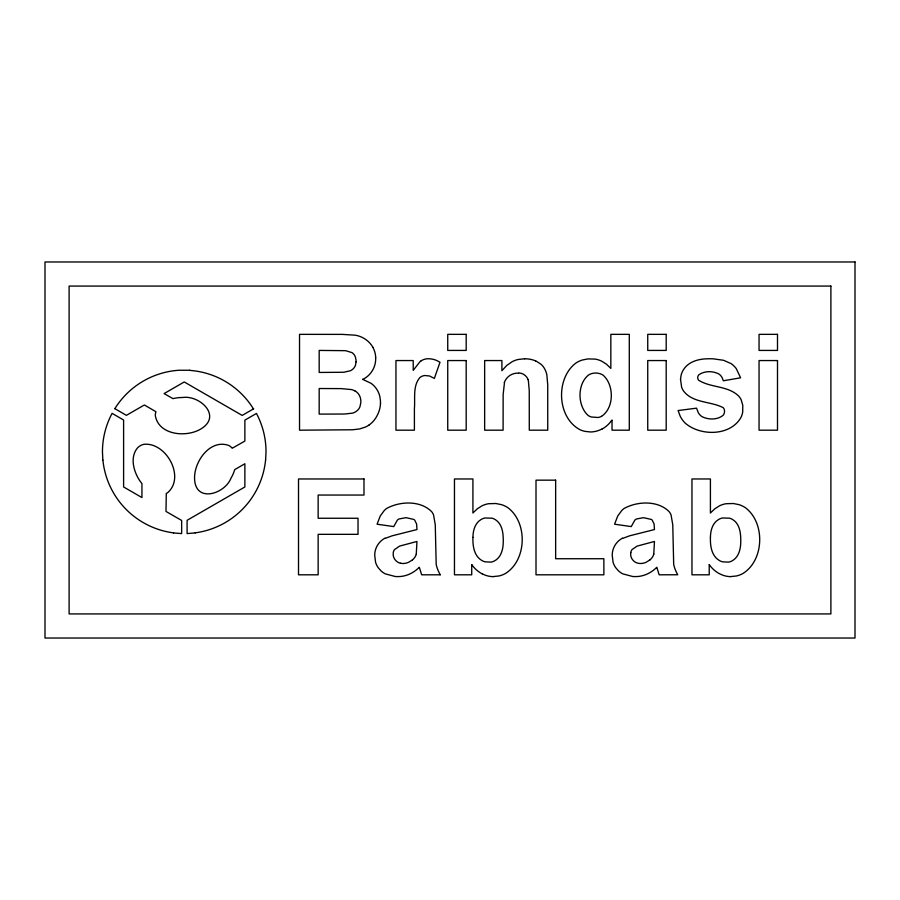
<?xml version="1.0" encoding="UTF-8"?>
<svg xmlns="http://www.w3.org/2000/svg" width="900" height="900" viewBox="0 0 900 900"><rect width="100%" height="100%" fill="white"/><g stroke="black" fill="none" stroke-linecap="round" stroke-linejoin="round"><path stroke-width="1.35" d="M265.613 460.058L266.017 451.868A81.619 81.619 0 0 0 256.455 413.449L244.868 420.142L244.868 441.079L232.222 448.245A12.634 12.634 0 0 0 228.994 445.534C210.037 438.491 193.624 462.004 194.591 479.239C195.727 503.235 224.82 493.988 231.007 478.159A39.172 39.172 0 0 0 234.72 469.62L244.868 463.748L244.868 486.968L187.099 520.312L187.099 533.587L195.21 532.901M630.776 552.566L630.697 554.94A9.146 9.146 0 0 0 632.475 559.586L632.768 559.957A10.766 10.766 0 0 0 633.769 561.015A9.135 9.135 0 0 0 637.931 563.22L639.923 563.479A13.894 13.894 0 0 0 646.245 562.207L649.957 559.901M416.272 554.119L416.959 541.474L399.566 546.109L394.504 549.608A7.312 7.312 0 0 0 393.266 552.566L393.199 554.94A9.146 9.146 0 0 0 394.976 559.586L395.269 559.957A10.766 10.766 0 0 0 396.27 561.015A9.135 9.135 0 0 0 400.433 563.22M653.771 554.119L654.457 541.474L637.065 546.109L632.002 549.608A7.312 7.312 0 0 0 630.776 552.566M504.484 382.624L503.145 394.515L503.1 430.189L484.65 430.189L484.65 360.551L501.907 360.551L501.907 370.699L506.711 365.479L512.089 361.744A25.459 25.459 0 0 1 518.051 359.505L524.599 358.762M610.954 421.47L612.023 420.03L612.023 430.189L629.291 430.189L629.291 334.35L610.841 334.35L610.841 368.392L606.454 364.185L601.673 361.17A23.816 23.816 0 0 0 595.159 359.1L587.891 358.909L582.165 360.067A25.369 25.369 0 0 0 575.775 363.139C555.592 378.495 556.875 417.105 579.69 429.548A24.188 24.188 0 0 0 584.955 431.37L590.636 431.978A24.806 24.806 0 0 0 602.111 428.906M412.459 559.901L408.746 562.219A13.894 13.894 0 0 1 402.424 563.501L400.433 563.22M253.721 408.746L242.179 415.418L184.241 381.96L164.093 393.593L172.969 398.632A39.476 39.476 0 0 1 182.498 397.507C199.305 394.864 221.895 415.406 201.724 428.434C187.324 437.918 158.726 435.544 155.306 415.62A12.487 12.487 0 0 1 155.947 411.705L144.349 404.989L126.416 415.339L114.817 408.645M601.582 416.317C614.34 407.835 614.273 384.772 603.034 375.131A12.701 12.701 0 0 0 599.58 373.567L597.285 373.129A15.694 15.694 0 0 0 594.855 373.061L592.56 373.376A12.836 12.836 0 0 0 588.409 375.109C577.091 384.322 577.451 405.743 588.026 415.384A12.6 12.6 0 0 0 591.21 416.981L598.072 417.499A12.251 12.251 0 0 0 601.582 416.317M385.166 538.391L392.141 535.815L416.959 529.56L416.61 524.07L414.787 520.267A5.4 5.4 0 0 0 413.809 519.424L406.012 517.669L398.993 518.974A7.92 7.92 0 0 0 397.946 519.637A7.549 7.549 0 0 0 397.316 520.189L393.75 526.59L377.077 524.205L380.261 515.97L384.21 510.593A21.375 21.375 0 0 1 386.595 508.478C399.825 501.154 420.221 500.243 431.572 511.571A14.119 14.119 0 0 1 433.001 513.731A11.329 11.329 0 0 1 433.564 514.98L435.262 524.722L436.185 564.266A23.31 23.31 0 0 0 436.556 565.988A37.373 37.373 0 0 0 440.246 574.762M622.665 538.391L629.64 535.815L654.457 529.56L654.12 524.07L652.298 520.267A5.4 5.4 0 0 0 651.308 519.424L643.511 517.669L636.491 518.974A7.92 7.92 0 0 0 635.445 519.637A7.549 7.549 0 0 0 634.815 520.189L631.249 526.59L614.576 524.205L617.76 515.97L621.709 510.593A21.375 21.375 0 0 1 624.105 508.478C637.324 501.154 657.72 500.243 669.071 511.571A14.119 14.119 0 0 1 670.5 513.731A11.329 11.329 0 0 1 671.062 514.98L672.761 524.722L673.684 564.266A23.31 23.31 0 0 0 674.055 565.988A37.373 37.373 0 0 0 677.745 574.762L659.227 574.808A34.976 34.976 0 0 1 658.744 573.491L656.955 567.697A10.091 10.091 0 0 0 656.809 567.259C651.195 572.996 643.387 576.72 635.288 576.585A35.989 35.989 0 0 1 632.678 576.495L622.688 573.829A19.53 19.53 0 0 1 618.379 570.757L615.679 567.641A18.63 18.63 0 0 1 613.069 562.252L612.214 555.266A19.316 19.316 0 0 1 622.541 538.144M493.11 576.585L498.859 575.989A24.379 24.379 0 0 0 505.395 573.525C526.815 560.194 527.873 522.844 507.983 507.757A25.369 25.369 0 0 0 501.581 504.675L495.866 503.516L488.599 503.719A23.816 23.816 0 0 0 482.085 505.777L477.304 508.793L472.916 513.011L472.916 478.969L454.466 478.969L454.466 574.808L471.724 574.808L471.724 564.649M730.62 576.585L736.357 575.989A24.379 24.379 0 0 0 742.894 573.525C764.314 560.194 765.371 522.844 745.481 507.757A25.369 25.369 0 0 0 739.091 504.675L733.365 503.516L726.097 503.719A23.816 23.816 0 0 0 719.584 505.777L714.803 508.793L710.415 513.011L710.415 478.969L691.965 478.969L691.965 574.808L709.222 574.808L709.222 564.649M440.179 574.808L421.729 574.808A34.976 34.976 0 0 1 421.245 573.491L419.456 567.697A10.091 10.091 0 0 0 419.31 567.259C413.696 572.996 405.889 576.72 397.789 576.585A35.989 35.989 0 0 1 395.179 576.495L385.189 573.829A19.53 19.53 0 0 1 380.88 570.757L378.18 567.641A18.63 18.63 0 0 1 375.57 562.252L374.715 555.266A19.316 19.316 0 0 1 385.043 538.144M189.697 370.26L178.796 370.26A81.776 81.776 0 0 0 114.851 408.668M173.52 532.935L181.654 533.599L181.654 520.47L165.982 511.425L166.297 493.391A12.184 12.184 0 0 0 167.614 492.728C185.636 477.135 166.129 441.81 143.741 444.341A12.375 12.375 0 0 0 137.419 448.009C130.275 456.649 133.166 469.395 138.285 478.316A40.725 40.725 0 0 0 141.941 483.593L141.941 497.554L123.604 486.968L123.604 420.007L112.084 413.359A81.585 81.585 0 0 0 102.454 451.868L102.859 460.08M362.61 379.305L371.036 383.31A22.196 22.196 0 0 1 375.863 387.99A22.579 22.579 0 0 1 379.834 396.506L380.407 400.387A28.474 28.474 0 0 1 380.464 403.245M354.881 390.915L353.048 390.071A11.891 11.891 0 0 0 351.394 389.576L341.213 388.609L319.174 388.519L319.174 414.113L344.306 414.034L352.507 413.156A12.094 12.094 0 0 0 358.099 409.736A9.922 9.922 0 0 0 359.955 406.665L360.799 402.817A17.595 17.595 0 0 0 360.832 401.051L360.709 399.51A11.486 11.486 0 0 0 354.926 390.825M265.579 460.058A81.641 81.641 0 0 1 195.199 532.845M189.562 370.373A81.585 81.585 0 0 1 253.406 408.836M173.52 532.879A81.641 81.641 0 0 1 102.892 460.069M730.609 576.653A24.188 24.188 0 0 1 719.786 573.851A28.643 28.643 0 0 1 718.346 573.12A29.171 29.171 0 0 1 709.268 564.615M653.816 554.13A11.633 11.633 0 0 1 649.946 559.89M493.11 576.653A24.188 24.188 0 0 1 482.287 573.851M482.265 573.885A28.643 28.643 0 0 1 480.848 573.12A29.171 29.171 0 0 1 471.769 564.615M416.317 554.13A11.633 11.633 0 0 1 412.436 559.89M372.87 347.209A25.177 25.177 0 0 0 355.275 335.194L342.248 334.384L299.531 334.35L299.531 430.189L352.654 429.772L359.696 428.929L365.49 427.027A23.355 23.355 0 0 0 369.045 424.991M372.791 347.254A21.713 21.713 0 0 1 375.683 357.728M375.671 357.728A23.006 23.006 0 0 1 362.689 379.463M380.52 403.245A28.755 28.755 0 0 1 376.988 415.879A25.976 25.976 0 0 1 369.09 425.048M421.2 360.799A11.756 11.756 0 0 0 419.929 361.744L413.213 370.373L413.213 360.551L395.955 360.551L395.955 430.189L414.405 430.189L414.405 408.645C415.305 398.475 412.594 385.954 419.895 377.561A9.225 9.225 0 0 1 424.789 375.514L429.57 375.998L434.351 378.416L439.999 362.261L437.186 360.731A20.925 20.925 0 0 0 428.4 358.74A13.309 13.309 0 0 0 421.178 360.776M527.974 379.62A9.428 9.428 0 0 1 528.401 380.981L529.245 390.679L529.29 430.189L547.74 430.189L547.729 384.817L546.863 374.906A20.79 20.79 0 0 0 543.195 366.57A14.929 14.929 0 0 0 540.9 364.196L536.827 361.53A26.438 26.438 0 0 0 535.624 360.968M518.974 372.938A10.463 10.463 0 0 1 528.097 379.575M504.304 382.556A14.141 14.141 0 0 1 518.512 373.162M524.599 358.808A27.27 27.27 0 0 1 535.646 360.9M610.92 421.436A27.889 27.889 0 0 1 602.168 429.019M472.928 537.379C472.657 545.715 473.918 555.739 481.759 560.441A12.994 12.994 0 0 0 485.089 561.836L490.995 562.118A11.745 11.745 0 0 0 494.359 560.981C501.277 557.415 503.235 548.977 503.257 541.8A61.909 61.909 0 0 0 503.201 537.502C502.954 530.977 501.39 523.496 495.473 519.75A12.701 12.701 0 0 0 492.019 518.186L484.965 517.984A12.926 12.926 0 0 0 480.803 519.694C474.851 523.373 472.995 530.809 472.928 537.379M710.426 537.379C710.156 545.715 711.416 555.739 719.258 560.441A12.994 12.994 0 0 0 722.587 561.836L728.494 562.118A11.745 11.745 0 0 0 731.869 560.981C738.776 557.415 740.734 548.977 740.756 541.8A61.909 61.909 0 0 0 740.7 537.502C740.452 530.977 738.889 523.496 732.971 519.75A12.701 12.701 0 0 0 729.518 518.186L722.475 517.984A12.926 12.926 0 0 0 718.301 519.694C712.35 523.373 710.494 530.809 710.426 537.379M680.512 379.181L681.637 387.27A17.032 17.032 0 0 0 683.707 391.219C693.18 403.301 710.685 401.108 723.217 407.678A5.141 5.141 0 0 1 724.511 410.94A7.481 7.481 0 0 1 724.489 411.975L724.376 412.695A5.827 5.827 0 0 1 722.936 415.463C717.289 419.974 708.57 419.861 702.27 416.79A10.901 10.901 0 0 1 701.325 416.149A11.768 11.768 0 0 1 698.344 412.796L696.555 408.161L678.094 410.546L680.254 416.329A25.92 25.92 0 0 0 685.136 423.067C700.279 436.286 730.305 436.286 740.981 417.442A19.935 19.935 0 0 0 742.702 411.998L742.781 405.293L741.161 399.757A15.547 15.547 0 0 0 738.574 395.978C727.774 385.493 710.651 387.934 698.602 380.194A3.949 3.949 0 0 1 697.736 377.978A4.781 4.781 0 0 1 697.77 377.156A4.252 4.252 0 0 1 698.726 374.918C704.273 370.699 713.126 370.777 719.111 374.152A10.688 10.688 0 0 1 722.216 377.831L723.341 380.779L740.599 377.809L736.279 368.662A22.354 22.354 0 0 0 731.025 363.566L723.544 360.281L713.25 358.83A76.309 76.309 0 0 0 707.94 358.785C698.715 358.841 688.264 361.564 683.269 370.046A18.641 18.641 0 0 0 681.176 374.895L680.512 379.181M356.062 361.845L355.534 364.973A9.326 9.326 0 0 1 353.272 368.719A10.721 10.721 0 0 1 350.404 370.755L343.676 372.262L319.174 372.454L319.174 350.426L345.577 350.674L351.911 352.586A8.595 8.595 0 0 1 353.655 354.094A9.304 9.304 0 0 1 355.466 357.277L356.04 360.202A15.143 15.143 0 0 1 356.062 361.845M855 261.968L45 261.968L45 638.033L855 638.033L855 261.968M830.891 286.076L69.109 286.076L69.109 613.924L830.891 613.924L830.891 286.076M466.189 334.35L447.739 334.35L447.739 350.426L466.189 350.426L466.189 334.35M666.191 334.35L647.741 334.35L647.741 350.426L666.191 350.426L666.191 334.35M777.499 334.35L759.049 334.35L759.049 350.426L777.499 350.426L777.499 334.35M466.189 360.551L447.739 360.551L447.739 430.189L466.189 430.189L466.189 360.551M666.191 360.551L647.741 360.551L647.741 430.189L666.191 430.189L666.191 360.551M777.499 360.551L759.049 360.551L759.049 430.189L777.499 430.189L777.499 360.551M363.983 478.969L298.507 478.969L298.507 574.808L318.15 574.808L318.15 534.33L358.031 534.33L358.031 518.254L318.15 518.254L318.15 495.045L363.983 495.045L363.983 478.969M555.649 480.161L536.006 480.161L536.006 574.808L603.866 574.808L603.866 558.731L555.649 558.731L555.649 480.161"/></g></svg>
